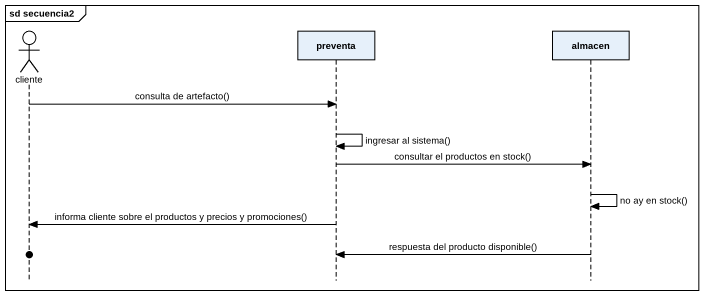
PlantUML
@startuml
mainframe sd secuencia2
hide footbox
actor cliente
participant preventa
participant almacen

cliente -> preventa : consulta de artefacto()
preventa -> preventa : ingresar al sistema()
preventa -> almacen : consultar el productos en stock()
almacen -> almacen : no ay en stock()
preventa -> cliente : informa cliente sobre el productos y precios y promociones()
almacen -> preventa : respuesta del producto disponible()
@enduml
